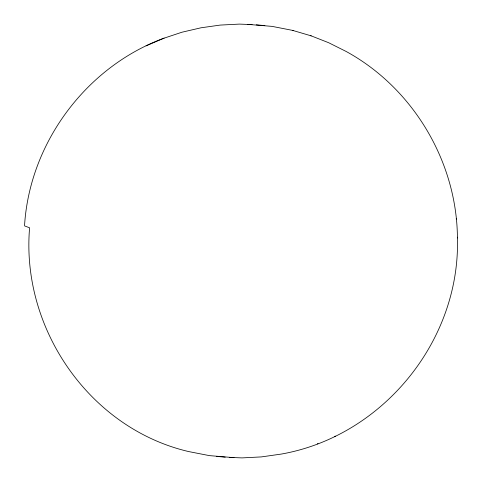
<?xml version="1.0" encoding="UTF-8"?>
<svg xmlns="http://www.w3.org/2000/svg" width="482" height="482" viewBox="0 0 482 482"><rect width="100%" height="100%" fill="white"/><g stroke="black" fill="none" stroke-linecap="round" stroke-linejoin="round"><path stroke-width="0.72" d="M457.388 237.192L457.424 237.963C460.437 340.876 382.612 436.174 281.277 454.074L261.304 456.912L242.018 457.9L229.39 457.394M252.08 24.606L239.452 24.1L220.166 25.088L201.036 27.787L181.937 32.222L163.446 38.379C86.145 66.998 29.751 142.883 24.576 225.136L24.612 225.913L29.601 227.799C20.871 328.393 89.556 428.486 188.787 451.592L209.393 455.623L234.011 457.653M164.127 38.108L146.094 45.862M334.568 436.463L335.376 436.138M317.343 443.892L318.024 443.621M247.459 24.347L272.077 26.377L292.682 30.408L311.227 35.873L328.664 42.723L346.136 51.46C413.032 87.995 456.954 161.765 457.424 237.963M216.599 456.406L225.215 457.165M256.255 24.835L264.871 25.594M310.372 35.614L311.227 35.873M292.682 30.408L293.255 30.583M456.273 218.322L456.303 219.087"/></g></svg>
